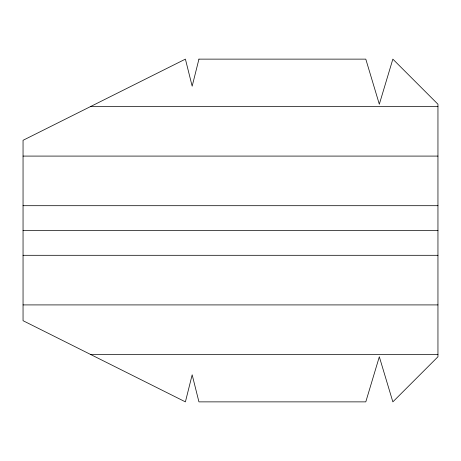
<?xml version="1.0" encoding="UTF-8"?>
<svg xmlns="http://www.w3.org/2000/svg" width="461" height="461" viewBox="0 0 461 461"><rect width="100%" height="100%" fill="white"/><g stroke="black" fill="none" stroke-linecap="round" stroke-linejoin="round"><path stroke-width="0.69" d="M90.696 106.479L437.95 106.479M23.05 156.089L437.95 156.089M23.05 205.698L437.95 205.698M23.05 230.5L437.95 230.5M23.05 255.302L437.95 255.302M23.05 304.911L437.95 304.911M90.696 354.521L437.95 354.521M198.933 59.129L192.168 86.19L185.403 59.129L23.05 140.305L23.05 320.695L185.403 401.871L192.168 374.81L198.933 401.871L365.792 401.871L379.322 356.774L392.853 401.871L437.95 356.774L437.95 104.226L392.853 59.129L379.322 104.226L365.792 59.129L198.933 59.129"/></g></svg>
